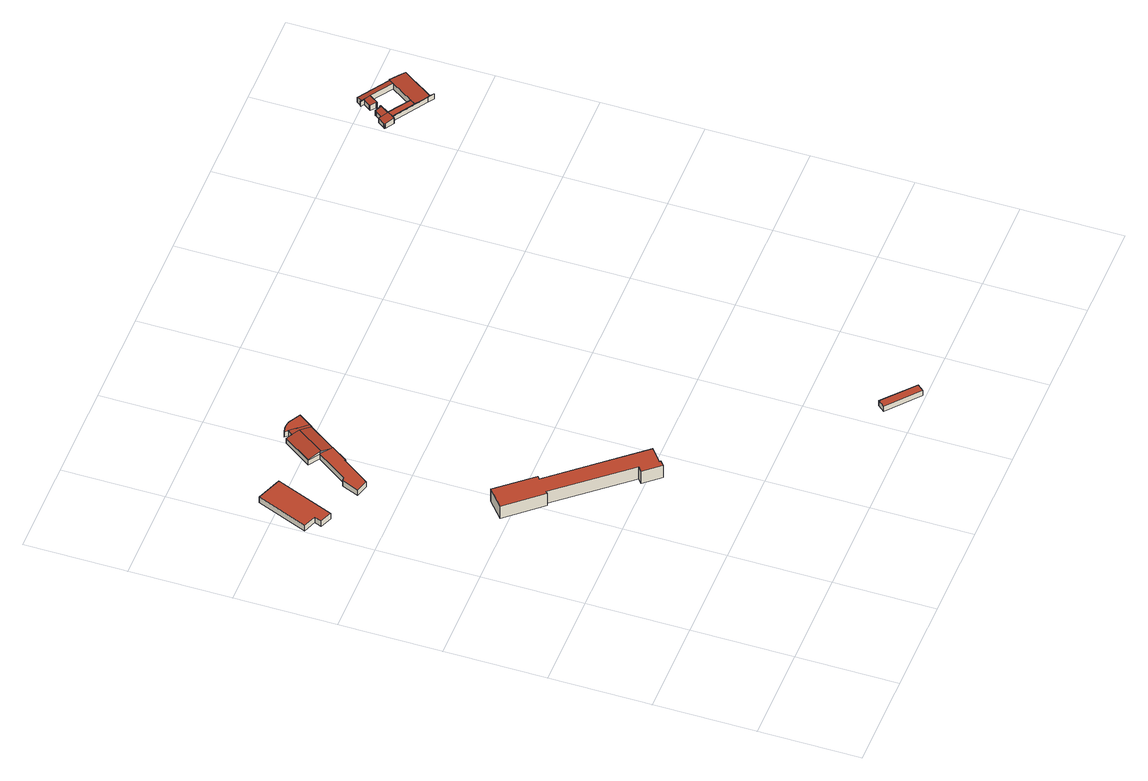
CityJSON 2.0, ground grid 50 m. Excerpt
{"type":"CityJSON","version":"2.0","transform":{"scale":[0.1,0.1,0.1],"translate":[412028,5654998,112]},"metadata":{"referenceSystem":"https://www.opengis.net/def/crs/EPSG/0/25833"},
"CityObjects":{
"building1":{"type":"Building","attributes":{"Dachtyp_tdc":"tdcPolyFlatRoof","Gemeindeschluessel":14612000,"Dachneigung":0,"QualitaetDacherkennung":72,"Geometrietyp2DReferenz":"3000","measuredHeight":3.45,"function":"31001_2000","roofType":"1000"},"geometry":[{"type":"Solid","lod":"2","boundaries":[[[[0,1,2,3,4,5]],[[6,7,8,9,10,11]],[[0,5,6,11]],[[5,4,7,6]],[[4,3,8,7]],[[3,2,9,8]],[[2,1,10,9]],[[1,0,11,10]]]],"semantics":{"surfaces":[{"type":"RoofSurface"},{"type":"GroundSurface"},{"type":"WallSurface"}],"values":[[0,1,2,2,2,2,2,2]]}}]},
"building2":{"type":"Building","attributes":{"Dachtyp_tdc":"tdcPolyFlatRoof","Gemeindeschluessel":14612000,"Dachneigung":0,"QualitaetDacherkennung":84,"Geometrietyp2DReferenz":"3000","measuredHeight":7.64,"function":"31001_9998","roofType":"1000"},"geometry":[{"type":"Solid","lod":"2","boundaries":[[[[12,13,14,15]],[[13,16,17,14]],[[16,18,19,17]],[[18,20,21,19]],[[20,22,23,21]],[[22,24,25,23]],[[24,26,27,25]],[[26,28,29,27]],[[28,30,31,29]],[[30,32,33,31]],[[32,34,35,33]],[[34,36,37,35]],[[36,12,15,37]],[[36,34,32,30,28,26,24,22,20,18,16,13,12]],[[15,14,17,19,21,23,25,27,29,31,33,35,37]]]],"semantics":{"surfaces":[{"type":"WallSurface"},{"type":"RoofSurface"},{"type":"GroundSurface"}],"values":[[0,0,0,0,0,0,0,0,0,0,0,0,0,1,2]]}}]},
"building3":{"type":"Building","attributes":{"Gemeindeschluessel":14612000,"Geometrietyp2DReferenz":"3000","function":"31001_2000","roofType":"9999"},"children":["building3-1","building3-2","building3-3","building3-4"]},
"building3-1":{"type":"BuildingPart","attributes":{"Dachtyp_tdc":"tdcGableRoof","Dachneigung":11.92,"QualitaetDacherkennung":56,"Geometrietyp2DReferenz":"3000","measuredHeight":4.66,"roofType":"3100"},"parents":["building3"],"geometry":[{"type":"MultiSurface","lod":"2","boundaries":[[[38,39,40,41]],[[39,42,43,40]],[[42,44,45,43]],[[46,47,48,49]],[[46,50,51,52,53,47]],[[54,55,52,51,56,57]],[[39,54,57,42]],[[42,57,56,58,44]],[[38,59,55,54,39]],[[48,41,40,43,45,49]]],"semantics":{"surfaces":[{"type":"WallSurface"},{"type":"RoofSurface"},{"type":"GroundSurface"}],"values":[0,0,0,0,1,1,0,0,0,2]}}]},
"building3-2":{"type":"BuildingPart","attributes":{"Dachtyp_tdc":"tdcPolyFlatRoof","Dachneigung":0,"QualitaetDacherkennung":80,"Geometrietyp2DReferenz":"3000","measuredHeight":3.25,"roofType":"1000"},"parents":["building3"],"geometry":[{"type":"MultiSurface","lod":"2","boundaries":[[[60,61,62,63]],[[61,59,38,41,62]],[[64,65,66,48,47]],[[65,67,68,66]],[[67,69,70,68]],[[69,71,72,70]],[[71,60,63,72]],[[71,69,67,65,64,53,59,61,60]],[[63,62,41,48,66,68,70,72]]],"semantics":{"surfaces":[{"type":"WallSurface"},{"type":"RoofSurface"},{"type":"GroundSurface"}],"values":[0,0,0,0,0,0,0,1,2]}}]},
"building3-3":{"type":"BuildingPart","attributes":{"Dachtyp_tdc":"tdcPolyFlatRoof","Dachneigung":0,"QualitaetDacherkennung":82,"Geometrietyp2DReferenz":"3000","measuredHeight":3.32,"roofType":"1000"},"parents":["building3"],"geometry":[{"type":"MultiSurface","lod":"2","boundaries":[[[73,74,75,76]],[[77,78,79,80]],[[78,81,82,79]],[[81,83,84,82]],[[83,85,86,84]],[[85,87,88,86]],[[87,89,90,88]],[[89,91,92,90]],[[91,93,94,92]],[[93,95,96,94]],[[95,73,76,96]],[[95,93,91,89,87,85,83,81,78,77,74,73]],[[76,75,80,79,82,84,86,88,90,92,94,96]]],"semantics":{"surfaces":[{"type":"WallSurface"},{"type":"RoofSurface"},{"type":"GroundSurface"}],"values":[0,0,0,0,0,0,0,0,0,0,0,1,2]}}]},
"building3-4":{"type":"BuildingPart","attributes":{"Dachtyp_tdc":"tdcPolyFlatRoof","Dachneigung":3.37,"QualitaetDacherkennung":54,"Geometrietyp2DReferenz":"3000","measuredHeight":3.48,"roofType":"2100"},"parents":["building3"],"geometry":[{"type":"MultiSurface","lod":"2","boundaries":[[[58,97,77,80,45,44]],[[98,46,49,75,74]],[[98,74,97,58,50]],[[45,80,75,49]]],"semantics":{"surfaces":[{"type":"WallSurface"},{"type":"RoofSurface"},{"type":"GroundSurface"}],"values":[0,0,1,2]}}]},
"building4":{"type":"Building","attributes":{"Dachtyp_tdc":"tdcPolyFlatRoof","Gemeindeschluessel":14612000,"Dachneigung":0,"QualitaetDacherkennung":78,"Geometrietyp2DReferenz":"3000","measuredHeight":3.2,"function":"31001_9998","roofType":"1000"},"geometry":[{"type":"Solid","lod":"2","boundaries":[[[[99,100,101,102]],[[100,103,104,101]],[[103,105,106,104]],[[105,99,102,106]],[[105,103,100,99]],[[102,101,104,106]]]],"semantics":{"surfaces":[{"type":"WallSurface"},{"type":"RoofSurface"},{"type":"GroundSurface"}],"values":[[0,0,0,0,1,2]]}}]},
"building5":{"type":"Building","attributes":{"name":"Georg-Arnhold-Bad","Gemeindeschluessel":14612000,"Geometrietyp2DReferenz":"3000","function":"31001_3221","roofType":"9999"},"children":["building5-1","building5-2","building5-3","building5-4","building5-5","building5-6","building5-7"]},
"building5-1":{"type":"BuildingPart","attributes":{"Dachtyp_tdc":"tdcPolyFlatRoof","Dachneigung":7.11,"QualitaetDacherkennung":71,"Geometrietyp2DReferenz":"3000","measuredHeight":3.47,"roofType":"2100"},"parents":["building5"],"geometry":[{"type":"MultiSurface","lod":"2","boundaries":[[[107,108,109,110]],[[108,111,112,109]],[[111,113,114,112]],[[113,115,116,114]],[[115,117,118,116]],[[117,119,120,118]],[[119,121,122,120]],[[121,123,124,122]],[[123,125,126,124]],[[125,127,128,126]],[[127,125,123,121,119,117,115,113,111,108,107,129]],[[130,110,109,112,114,116,118,120,122,124,126,128]]],"semantics":{"surfaces":[{"type":"WallSurface"},{"type":"RoofSurface"},{"type":"GroundSurface"}],"values":[0,0,0,0,0,0,0,0,0,0,1,2]}}]},
"building5-2":{"type":"BuildingPart","attributes":{"Dachtyp_tdc":"tdcPolyFlatRoof","Dachneigung":7.15,"QualitaetDacherkennung":71,"Geometrietyp2DReferenz":"3000","measuredHeight":3.47,"roofType":"2100"},"parents":["building5"],"geometry":[{"type":"MultiSurface","lod":"2","boundaries":[[[131,132,133,134]],[[132,135,136,133]],[[135,137,138,136]],[[137,139,140,138]],[[139,141,142,140]],[[141,143,144,142]],[[143,145,146,144]],[[145,147,148,146]],[[145,143,141,139,137,135,132,131,147]],[[134,133,136,138,140,142,144,146,148]]],"semantics":{"surfaces":[{"type":"WallSurface"},{"type":"RoofSurface"},{"type":"GroundSurface"}],"values":[0,0,0,0,0,0,0,0,1,2]}}]},
"building5-3":{"type":"BuildingPart","attributes":{"Dachtyp_tdc":"tdcPolyFlatRoof","Dachneigung":7.86,"QualitaetDacherkennung":57,"Geometrietyp2DReferenz":"3000","measuredHeight":3.49,"roofType":"2100"},"parents":["building5"],"geometry":[{"type":"MultiSurface","lod":"2","boundaries":[[[149,107,110,150]],[[151,152,153,128,127]],[[152,154,155,153]],[[154,152,151,156,107,149]],[[150,110,130,128,153,155]]],"semantics":{"surfaces":[{"type":"WallSurface"},{"type":"RoofSurface"},{"type":"GroundSurface"}],"values":[0,0,0,1,2]}}]},
"building5-4":{"type":"BuildingPart","attributes":{"Dachtyp_tdc":"tdcPolyFlatRoof","Dachneigung":12.87,"QualitaetDacherkennung":72,"Geometrietyp2DReferenz":"3000","measuredHeight":3.54,"roofType":"2100"},"parents":["building5"],"geometry":[{"type":"MultiSurface","lod":"2","boundaries":[[[157,158,159,160]],[[147,161,162,148]],[[161,163,164,162]],[[163,161,147,165,158,157,166]],[[167,160,159,148,162,164]]],"semantics":{"surfaces":[{"type":"WallSurface"},{"type":"RoofSurface"},{"type":"GroundSurface"}],"values":[0,0,0,1,2]}}]},
"building5-5":{"type":"BuildingPart","attributes":{"Dachtyp_tdc":"tdcPolyFlatRoof","Dachneigung":0,"QualitaetDacherkennung":0,"Geometrietyp2DReferenz":"3000","measuredHeight":3.05,"roofType":"9999"},"parents":["building5"],"geometry":[{"type":"MultiSurface","lod":"2","boundaries":[[[168,169,170,171,172,173,174,175]],[[176,174,173]],[[173,172,177,178]],[[172,171,179,177]],[[171,170,180,179]],[[170,169,181,180]],[[169,168,157,160,181]],[[166,157,168,175]],[[167,178,177,179,180,181,160]],[[178,167,166,175,174,176]],[[166,167,160,157]]],"semantics":{"surfaces":[{"type":"RoofSurface"},{"type":"WallSurface"},{"type":"GroundSurface"},{"type":"ClosureSurface","isClosure":"1","QuelleClosure":"LoD1Solid"}],"values":[0,1,1,1,1,1,1,1,2,3,3]}}]},
"building5-6":{"type":"BuildingPart","attributes":{"Dachtyp_tdc":"tdcPolyFlatRoof","Dachneigung":7.21,"QualitaetDacherkennung":83,"Geometrietyp2DReferenz":"3000","measuredHeight":3.48,"roofType":"2100"},"parents":["building5"],"geometry":[{"type":"MultiSurface","lod":"2","boundaries":[[[182,183,165,147,131,184,185,186,187,188]],[[189,190,191,192,193,134,148,159,194]],[[188,187,190,189]],[[187,186,191,190]],[[186,185,192,191]],[[185,184,193,192]],[[184,131,134,193]],[[183,182,194,159,158]],[[182,188,189,194]]],"semantics":{"surfaces":[{"type":"RoofSurface"},{"type":"GroundSurface"},{"type":"WallSurface"}],"values":[0,1,2,2,2,2,2,2,2]}}]},
"building5-7":{"type":"BuildingPart","attributes":{"Dachtyp_tdc":"tdcPolyFlatRoof","Dachneigung":5.71,"QualitaetDacherkennung":59,"Geometrietyp2DReferenz":"3000","measuredHeight":3.56,"roofType":"2100"},"parents":["building5"],"geometry":[{"type":"MultiSurface","lod":"2","boundaries":[[[195,196,197,198]],[[196,199,200,197]],[[199,176,178,200]],[[201,202,149,150,164,163]],[[203,204,205,155,154]],[[204,195,198,205]],[[204,203,202,201,206,174,176,199,196,195]],[[198,197,200,178,167,164,150,155,205]]],"semantics":{"surfaces":[{"type":"WallSurface"},{"type":"RoofSurface"},{"type":"GroundSurface"}],"values":[0,0,0,0,0,0,1,2]}}]}
},
"vertices":[
[110,2592,40],[10,2340,40],[74,2315,40],[60,2280,40],[120,2255,40],[235,2543,40],[235,2543,5],[120,2255,5],[60,2280,5],[74,2315,5],[10,2340,5],[110,2592,5],
[923,1008,115],[857,952,115],[857,952,39],[923,1008,39],[861,947,115],[861,947,39],[839,928,115],[839,928,39],[770,1009,115],[770,1009,39],[793,1029,115],[793,1029,39],[506,1367,115],[506,1367,39],[496,1358,115],[496,1358,39],[349,1530,115],[349,1530,39],[439,1606,115],[439,1606,39],[585,1434,115],[585,1434,39],[572,1423,115],[572,1423,39],[779,1179,115],[779,1179,39],
[458,2428,37],[405,2465,37],[405,2465,8],[458,2428,8],[501,2603,37],[501,2603,8],[527,2584,37],[527,2584,8],[609,2521,37],[516,2386,37],[516,2386,8],[609,2521,8],[599,2528,40],[558,2559,54],[464,2423,54],[507,2392,40],[405,2465,39],[458,2428,52],[527,2584,46],[501,2603,39],[527,2584,40],[458,2428,40],
[333,2275,40],[352,2277,40],[352,2277,8],[333,2275,8],[516,2386,40],[461,2306,40],[461,2306,8],[457,2308,40],[457,2308,8],[361,2171,40],[361,2171,8],[298,2189,40],[298,2189,8],
[659,2594,41],[616,2533,41],[616,2533,8],[659,2594,8],[546,2611,41],[534,2625,41],[534,2625,8],[546,2611,8],[543,2627,41],[543,2627,8],[550,2629,41],[550,2629,8],[557,2630,41],[557,2630,8],[566,2631,41],[566,2631,8],[576,2631,41],[576,2631,8],[583,2630,41],[583,2630,8],[590,2629,41],[590,2629,8],[599,2627,41],[599,2627,8],
[546,2611,42],[609,2521,40],
[1559,135,76],[1586,167,76],[1586,167,44],[1559,135,44],[1739,34,76],[1739,34,44],[1712,3,76],[1712,3,44],
[2655,2973,48],[2626,2929,48],[2626,2929,13],[2655,2973,13],[2622,2931,47],[2622,2931,13],[2624,2935,47],[2624,2935,13],[2600,2955,43],[2600,2955,13],[2603,2960,43],[2603,2960,13],[2604,2959,43],[2604,2959,13],[2625,2991,43],[2625,2991,13],[2610,3003,41],[2610,3003,13],[2614,3007,41],[2614,3007,13],[2616,3006,41],[2616,3006,13],[2612,3001,41],[2612,3001,13],
[2554,2884,43],[2576,2916,43],[2576,2916,13],[2554,2884,13],[2575,2917,43],[2575,2917,13],[2578,2922,43],[2578,2922,13],[2606,2907,47],[2606,2907,13],[2608,2911,47],[2608,2911,13],[2612,2908,48],[2612,2908,13],[2583,2865,48],[2583,2865,13],[2583,2864,48],[2583,2864,13],
[2762,2902,48],[2762,2902,13],[2616,3006,47],[2629,3026,44],[2629,3026,13],[2779,2927,44],[2779,2927,13],[2612,3001,48],
[2569,2841,42],[2568,2841,42],[2568,2841,13],[2569,2841,13],[2584,2864,48],[2584,2864,13],[2691,2793,48],[2691,2793,13],[2582,2862,48],[2676,2770,42],[2676,2770,13],
[2569,2841,43],[2567,2838,43],[2738,2726,43],[2765,2708,43],[2766,2711,43],[2751,2721,43],[2718,2742,43],[2676,2770,43],[2751,2721,40],[2766,2711,13],[2751,2721,13],[2765,2708,13],[2738,2726,13],[2567,2838,13],
[2557,2825,48],[2568,2841,48],[2541,2892,41],[2518,2859,41],[2516,2856,41],[2513,2855,41],[2515,2853,41],[2515,2853,13],[2513,2855,13],[2516,2856,13],[2518,2859,13],[2541,2892,13],[2557,2825,13],
[2856,2876,39],[2828,2837,40],[2828,2837,13],[2856,2876,13],[2776,2758,40],[2776,2758,13],[2691,2793,49],[2762,2902,49],[2779,2927,49],[2838,2888,42],[2838,2888,13],[2676,2770,49]
]}
